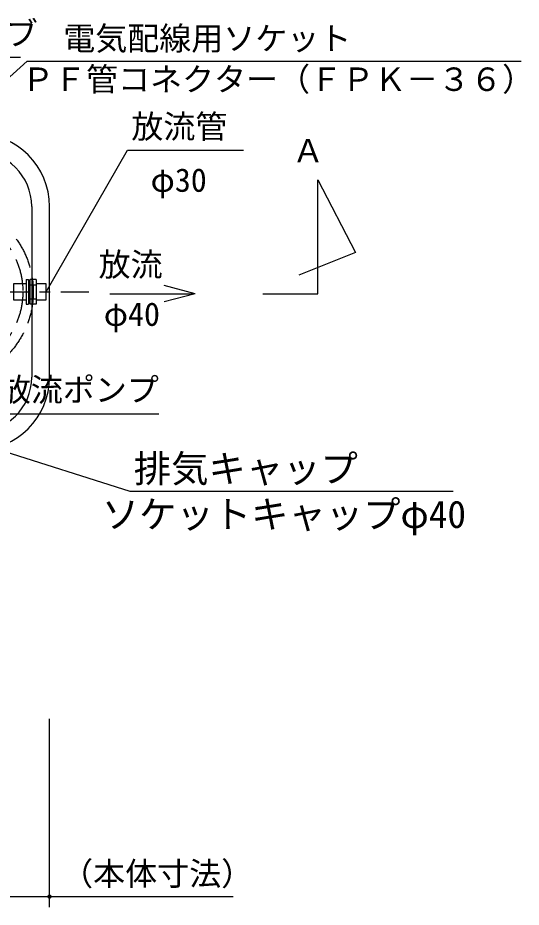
# Model space of a CAD drawing. Units: millimetres, scale not verified. Extents: x -8910 to 8910, y -6308 to 6308.
# Drawn here: x -3604 to -2188, y -289 to 2213 of the extents above; entities that cross this region are included whole.
import ezdxf
from ezdxf.enums import TextEntityAlignment as Align

# ---------------------------------------------------------------- set-up
doc = ezdxf.new("R2010")
doc.units = ezdxf.units.MM
doc.header["$LTSCALE"] = 30
doc.linetypes.add('CHAIN1', pattern=[8, 5, -1, 1, -1])
doc.linetypes.add('DASHED3', pattern=[4, 3, -1])
for name, color, linetype, lineweight in [('0-2_空気管', 3, 'Continuous', 25), ('0-5_躯体', 4, 'Continuous', 25), ('0-6_製作', 5, 'Continuous', 25)]:
    doc.layers.add(name, color=color, linetype=linetype, lineweight=lineweight)
doc.styles.add('ＭＳ ゴシック', font='')
doc.styles.get('ＭＳ ゴシック').set_extended_font_data('MS Gothic')

msp = doc.modelspace()

# ---------------------------------------------------------------- linework, layer by layer
at = {"layer": '0-2_空気管'}
for p, q in [((-3596.16, 2100.9), (-4061.25, 2100.9)), ((-3564.34, 1682.06), (-3564.34, 1202.06)), ((-3514.34, 1202.06), (-3514.34, 1682.06)), ((-3580.28, 1477.06), (-3573.28, 1477.06)), ((-3573.28, 1477.06), (-3573.28, 1407.06)), ((-3568.26, 1407.06), (-3568.26, 1477.06)), ((-3552.28, 1477.06), (-3568.26, 1477.06)), ((-3568.26, 1462.06), (-3552.28, 1462.06)), ((-2914.46, 1436.69), (-2760.1, 1436.69)), ((-3568.26, 1422.06), (-3552.28, 1422.06)), ((-3702.27, 1099.02), (-3206.88, 1099.02))]:
    msp.add_line(p, q, dxfattribs=at)
at = {"layer": '0-2_空気管', "color": 4}
for p, q in [((-3104.74, 1436.69), (-3191.68, 1459.98)), ((-3345.02, 1436.69), (-3110.98, 1436.69)), ((-3104.74, 1436.69), (-3191.68, 1413.4))]:
    msp.add_line(p, q, dxfattribs=at)
at = {"layer": '0-2_空気管', "linetype": 'CHAIN1'}
msp.add_line((-4202.11, 1442.06), (-3403.59, 1442.06), dxfattribs=at)
at = {"layer": '0-2_空気管'}
for points in [[(-3523.77, 1442.06), (-3295.21, 1840.65), (-2969.28, 1840.65)], [(-2760.1, 1436.69), (-2760.1, 1756.7), (-2653.77, 1553.03), (-2813.38, 1489.07)], [(-3580.28, 1477.06), (-3580.28, 1407.06), (-3573.28, 1407.06)], [(-3552.28, 1477.06), (-3552.28, 1407.06), (-3568.26, 1407.06)], [(-3580.28, 1464.91), (-3615.77, 1464.91), (-3615.77, 1419.21), (-3580.28, 1419.21)], [(-3552.28, 1419.21), (-3523.77, 1419.21), (-3523.77, 1464.91), (-3552.28, 1464.91)]]:
    msp.add_lwpolyline(points, dxfattribs=at)
at = {"layer": '0-2_空気管', "linetype": 'DASHED3'}
for radius in [254.5, 225]:
    msp.add_circle((-3814.34, 1442.06), radius, dxfattribs=at)
at = {"layer": '0-2_空気管'}
for centre, radius, start, end in [((-3719.34, 1682.06), 205, 0, 89.99998), ((-3719.34, 1682.06), 155, 0, 90), ((-3719.34, 1202.06), 205, 270, 0), ((-3719.34, 1202.06), 155, 270, 0)]:
    msp.add_arc(centre, radius, start, end, dxfattribs=at)
at = {"layer": '0-5_躯体', "color": 3}
for p, q in [((-3813.34, 1047.24), (-3288.6, 881.61)), ((-3288.6, 881.61), (-2379.37, 881.61))]:
    msp.add_line(p, q, dxfattribs=at)
msp.add_lwpolyline([(-3814.7, 1876.86), (-3576.76, 2090.35), (-2187.98, 2090.35)], dxfattribs=at)
at = {"layer": '0-6_製作', "color": 2}
for p, q in [((-3514.36, -288.93), (-3514.36, 241.07)), ((-4134.36, -258.93), (-3514.36, -258.93)), ((-3514.36, -258.93), (-2997.94, -258.93))]:
    msp.add_line(p, q, dxfattribs=at)
at = {"layer": '0-6_製作'}
for points in [[(-3520.35, -258.55), (-3514.36, -258.93), (-3520.36, -258.93)], [(-3520.36, -258.93), (-3520.17, -260.42), (-3520.31, -259.68)], [(-3514.36, -258.93), (-3520.17, -260.42), (-3520.36, -258.93)], [(-3520.25, -257.8), (-3514.36, -258.93), (-3520.35, -258.55)], [(-3520.07, -257.07), (-3514.36, -258.93), (-3520.25, -257.8)], [(-3514.36, -258.93), (-3519.94, -261.14), (-3520.17, -260.42)], [(-3519.79, -256.37), (-3514.36, -258.93), (-3520.07, -257.07)], [(-3514.36, -258.93), (-3519.62, -261.82), (-3519.94, -261.14)], [(-3519.42, -255.71), (-3514.36, -258.93), (-3519.79, -256.37)], [(-3514.36, -258.93), (-3519.21, -262.45), (-3519.62, -261.82)], [(-3518.98, -255.1), (-3514.36, -258.93), (-3519.42, -255.71)], [(-3514.36, -258.93), (-3518.73, -263.03), (-3519.21, -262.45)], [(-3518.47, -254.55), (-3514.36, -258.93), (-3518.98, -255.1)], [(-3514.36, -258.93), (-3518.18, -263.55), (-3518.73, -263.03)], [(-3517.89, -254.07), (-3514.36, -258.93), (-3518.47, -254.55)], [(-3514.36, -258.93), (-3517.57, -263.99), (-3518.18, -263.55)], [(-3517.25, -253.67), (-3514.36, -258.93), (-3517.89, -254.07)], [(-3514.36, -258.93), (-3516.91, -264.36), (-3517.57, -263.99)], [(-3516.57, -253.35), (-3514.36, -258.93), (-3517.25, -253.67)], [(-3514.36, -258.93), (-3516.21, -264.63), (-3516.91, -264.36)], [(-3515.85, -253.12), (-3514.36, -258.93), (-3516.57, -253.35)], [(-3514.36, -258.93), (-3515.48, -264.82), (-3516.21, -264.63)], [(-3515.11, -252.97), (-3514.36, -258.93), (-3515.85, -253.12)], [(-3514.36, -258.93), (-3514.74, -264.92), (-3515.48, -264.82)], [(-3514.36, -252.93), (-3514.36, -258.93), (-3515.11, -252.97)], [(-3514.36, -258.93), (-3514.36, -264.93), (-3514.74, -264.92)], [(-3514.36, -252.93), (-3508.36, -258.93), (-3514.36, -258.93)], [(-3513.98, -252.94), (-3508.36, -258.93), (-3514.36, -252.93)], [(-3514.36, -258.93), (-3513.61, -264.88), (-3514.36, -264.93)], [(-3508.36, -258.93), (-3513.61, -264.88), (-3514.36, -258.93)], [(-3513.23, -253.03), (-3508.36, -258.93), (-3513.98, -252.94)], [(-3508.36, -258.93), (-3512.87, -264.74), (-3513.61, -264.88)], [(-3512.5, -253.22), (-3508.36, -258.93), (-3513.23, -253.03)], [(-3508.36, -258.93), (-3512.15, -264.51), (-3512.87, -264.74)], [(-3511.8, -253.5), (-3508.36, -258.93), (-3512.5, -253.22)], [(-3508.36, -258.93), (-3511.47, -264.19), (-3512.15, -264.51)], [(-3511.14, -253.86), (-3508.36, -258.93), (-3511.8, -253.5)], [(-3508.36, -258.93), (-3510.83, -263.78), (-3511.47, -264.19)], [(-3510.53, -254.3), (-3508.36, -258.93), (-3511.14, -253.86)], [(-3508.36, -258.93), (-3510.25, -263.3), (-3510.83, -263.78)], [(-3509.99, -254.82), (-3508.36, -258.93), (-3510.53, -254.3)], [(-3508.36, -258.93), (-3509.74, -262.75), (-3510.25, -263.3)], [(-3509.5, -255.4), (-3508.36, -258.93), (-3509.99, -254.82)], [(-3508.36, -258.93), (-3509.29, -262.14), (-3509.74, -262.75)], [(-3509.1, -256.04), (-3508.36, -258.93), (-3509.5, -255.4)], [(-3508.36, -258.93), (-3508.93, -261.48), (-3509.29, -262.14)], [(-3508.78, -256.72), (-3508.36, -258.93), (-3509.1, -256.04)], [(-3508.36, -258.93), (-3508.65, -260.78), (-3508.93, -261.48)], [(-3508.55, -257.44), (-3508.36, -258.93), (-3508.78, -256.72)], [(-3508.36, -258.93), (-3508.47, -260.05), (-3508.65, -260.78)], [(-3508.41, -258.18), (-3508.36, -258.93), (-3508.55, -257.44)], [(-3508.36, -258.93), (-3508.37, -259.3), (-3508.47, -260.05)]]:
    msp.add_solid(points, dxfattribs=at)

# ---------------------------------------------------------------- texts
at = {"layer": '0-2_空気管', "color": 4, "style": 'ＭＳ ゴシック'}
for s, p in [('放流用バルブ', (-4087.1, 2115.9)), ('放流管', (-3284.28, 1854.14)), ('Ａ', (-2832.16, 1786.07)), ('φ30', (-3230.11, 1703.54)), ('放流', (-3376.23, 1466.08)), ('φ40', (-3361.76, 1326.5)), ('放流ポンプ', (-3656.88, 1114.02))]:
    msp.add_text(s, height=65.98, dxfattribs=at).set_placement(p, align=Align.BOTTOM_LEFT)
at = {"layer": '0-5_躯体', "style": 'ＭＳ ゴシック'}
for s, height, p in [('電気配線用ソケット\u3000\u3000\u3000\u3000', 65.98, (-3475.7, 2102.09)), ('ＰＦ管コネクター（ＦＰＫ－３６）', 65.98, (-3591.54, 1987.25)), ('排気キャップ', 76.98, (-3277.35, 883.27)), ('\u3000ソケットキャップφ40', 76.98, (-3472.5, 754.71))]:
    msp.add_text(s, height=height, dxfattribs=at).set_placement(p, align=Align.BOTTOM_LEFT)
at = {"layer": '0-6_製作', "color": 4, "style": 'ＭＳ ゴシック'}
msp.add_text('（本体寸法）', height=65.98, dxfattribs=at).set_placement((-3481.63, -247.31), align=Align.BOTTOM_LEFT)

doc.saveas('drawing.dxf')
